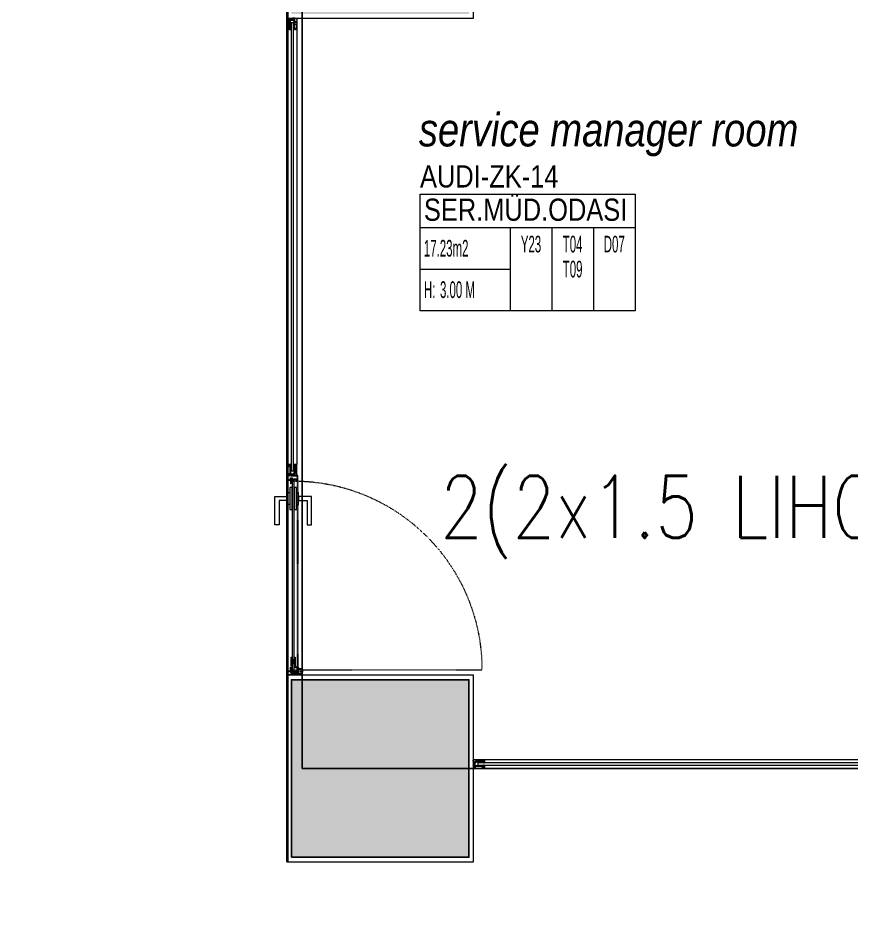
# Model space of a CAD drawing. Extents: x -2749 to 23780, y -1311 to 8245.
# Drawn here: x 3159.5 to 3534.9, y 2331 to 2743 of the extents above; entities that cross this region are included whole.
import ezdxf
from ezdxf.enums import TextEntityAlignment as Align

# ---------------------------------------------------------------- set-up
doc = ezdxf.new("R2010")
doc.units = 0
doc.header["$MEASUREMENT"] = 0
doc.linetypes.add('DASHDOT', pattern=[25.4, 12.7, -6.35, 0, -6.35])
doc.linetypes.add('DOT2', pattern=[0.125, 0, -0.125])
doc.layers.get('0').update_dxf_attribs({"color": 9, "lineweight": 9})
for name, color, linetype, lineweight in [('0 @ 1', 9, 'Continuous', 9), ('01', 9, 'Continuous', 9), ('06C', 9, 'Continuous', 9), ('06D', 9, 'Continuous', 9), ('07K', 9, 'Continuous', 9), ('10', 9, 'Continuous', 9), ('14', 9, 'Continuous', 9), ('15', 9, 'Continuous', 9), ('20', 9, 'DOT2', 9), ('21', 9, 'Continuous', 9), ('30', 251, 'Continuous', 9), ('35', 9, 'Continuous', 9), ('40', 9, 'Continuous', 9), ('40B', 9, 'Continuous', 9), ('E-YAZI', 7, 'Continuous', 30), ('KOLON', 251, 'Continuous', 9), ('TARAMA', 251, 'Continuous', 13)]:
    doc.layers.add(name, color=color, linetype=linetype, lineweight=lineweight)
doc.styles.add('Arial', font='arial.ttf', dxfattribs={"height": 2.5})
doc.styles.add('E-YAZI', font='txttw.shx')
doc.styles.add('MuuM_TEXT-ITALIC', font='ARIALNI.TTF')
doc.styles.add('MuuM_TEXT-STANDART', font='ARIALN.TTF')
pattern_1 = [(225, (-604.72494, -2171.82614), (-0.0883883476, 0.0883883476), []), (135, (-604.72494, -2171.82614), (0.0883883476, 0.0883883476), [])]

# ---------------------------------------------------------------- blocks, each defined once
blk = doc.blocks.new('p-kolon_80x80')
blk.add_lwpolyline([(-40, -40), (40, -40), (40, 40), (-40, 40)], close=True)
blk = doc.blocks.new('0_roomno2')
blk.add_lwpolyline([(19.375, -10.5), (0, -10.5), (0, 0), (19.375, 0)], close=True)
for points in [[(0, -3), (19.375, -3)], [(8.125, -3), (8.125, -10.5)], [(11.875, -3), (11.875, -10.5)], [(15.625, -3), (15.625, -10.5)], [(0, -6.75), (8.125, -6.75)]]:
    blk.add_lwpolyline(points)
at = {"style": 'MuuM_TEXT-STANDART', "width": 0.6}
blk.add_text('H:', height=1.5, dxfattribs=at).set_placement((0.35, -8.608), align=Align.MIDDLE_LEFT)
at = {"style": 'Arial'}
blk.add_attdef('ODANO', (0, 1.17), '', height=2, dxfattribs=at)
blk.add_attdef('MEKANADI', text='', height=2, dxfattribs=at).set_placement((0.35, -3), align=Align.BOTTOM_LEFT)
at = {"style": 'MuuM_TEXT-STANDART', "width": 0.6}
for tag, p in [('M2', (0.35, -4.875)), ('TEMIZTAVANYUKSEKLIGI', (1.8, -8.608))]:
    blk.add_attdef(tag, text='', height=1.5, dxfattribs=at).set_placement(p, align=Align.MIDDLE_LEFT)
for tag, p in [('YER01', (10, -4.5)), ('TAVAN01', (13.75, -4.5)), ('DUVAR01', (17.5, -4.5)), ('YER02', (10, -6.75)), ('TAVAN02', (13.75, -6.75)), ('DUVAR02', (17.5, -6.75)), ('YER03', (10, -9)), ('TAVAN03', (13.75, -9)), ('DUVAR03', (17.5, -9))]:
    blk.add_attdef(tag, text='', height=1.5, dxfattribs=at).set_placement(p, align=Align.MIDDLE_CENTER)
blk = doc.blocks.new('g-kapı kolu-p')
for points in [[(11.85, 8.21), (-0.95, 8.21), (-0.95, 2.41), (0.95, 2.41), (0.95, 6.31), (11.85, 6.31), (11.85, 8.21)], [(11.85, -8.21), (-0.95, -8.21), (-0.95, -2.41), (0.95, -2.41), (0.95, -6.31), (11.85, -6.31), (11.85, -8.21)]]:
    blk.add_lwpolyline(points)
for points in [[(-5, 0.5), (5, 0.5), (5, 1.5), (-5, 1.5)], [(-2.65, 1.5), (2.65, 1.5), (2.65, 2.41), (-2.65, 2.41)], [(-5, -1.5), (5, -1.5), (5, -0.5), (-5, -0.5)], [(-2.65, -1.5), (2.65, -1.5), (2.65, -2.41), (-2.65, -2.41)]]:
    blk.add_lwpolyline(points, close=True)
blk = doc.blocks.new('k-cambölme-kapı-p')
at = {"layer": '10'}
h = blk.add_hatch(dxfattribs=at)
h.set_pattern_fill('NET', color=256, angle=135, style=0)
h.set_pattern_definition([(135, (3753.7029, 560.85184), (-0.0883883476, -0.0883883476), []), (225, (3753.7029, 560.85184), (0.0883883476, -0.0883883476), [])])
h.paths.add_polyline_path([(2.08, -0.06), (2.08, 0.02), (2.07, 0.04), (2.05, 0.07), (2.01, 0.09), (1.98, 0.1), (1.97, 0.1), (1.97, -0.29), (1.94, -0.29), (1.94, -0.43), (1.88, -0.49), (1.67, -0.49), (1.82, -0.29), (1.73, -0.29), (1.53, -0.5), (1.44, -0.5), (1.62, -0.32), (1.62, -0.29), (1.51, -0.29), (1.34, -0.42), (1.32, -0.44), (1.3, -0.48), (1.29, -0.51), (1.26, -0.57), (1.26, -0.31), (1.32, -0.29), (1.23, -0.29), (1.23, -0.53), (1.23, -0.59), (1.24, -0.62), (1.26, -0.64), (3.47, -0.64), (3.47, -0.58), (3.38, -0.35), (3.38, -0.3), (3.42, -0.25), (3.42, -0.2), (3.38, -0.16), (2.73, -0.16), (2.74, -0.2), (2.91, -0.2, -1), (2.91, -0.25)])
h.paths.add_polyline_path([(2.05, -0.18), (2.05, -0.21), (2.08, -0.23), (2.11, -0.24), (2.15, -0.25), (2.95, -0.27), (2.92, -0.29), (2.55, -0.29), (2.54, -0.31), (2.52, -0.33), (2.5, -0.34), (2.48, -0.34), (2.46, -0.34), (2.44, -0.32), (2.42, -0.3), (2.08, -0.3), (1.99, -0.11), (1.99, -0.07), (2.05, -0.07)], flags=16)
h.paths.add_polyline_path([(2.41, -0.34), (2.51, -0.5), (2.08, -0.5), (2.08, -0.34)], flags=16)
h.paths.add_polyline_path([(2.55, -0.33), (2.89, -0.33), (2.94, -0.33), (3.28, -0.34, 0.166992), (3.34, -0.55), (2.72, -0.55), (2.55, -0.36)], flags=16)
h.paths.add_polyline_path([(3.02, -0.22), (3.02, -0.2), (3.33, -0.2, 0.10606), (3.29, -0.33), (3.01, -0.27)], flags=16)
h = blk.add_hatch(dxfattribs=at)
h.set_pattern_fill('NET', color=256, angle=135, style=0)
h.set_pattern_definition([(45, (474.94443, 2280.71206), (0.0883883476, -0.0883883476), []), (315, (474.94443, 2280.71206), (-0.0883883476, -0.0883883476), [])])
h.paths.add_polyline_path([(87.27, -0.16), (87.26, -0.2), (87.09, -0.2, 1), (87.09, -0.25), (87.92, -0.25), (87.92, -0.01), (87.93, 0.03), (87.96, 0.05), (88, 0.07), (88.03, 0.07), (88.03, -0.29), (88.06, -0.29), (88.06, -0.43), (88.12, -0.49), (88.33, -0.49), (88.18, -0.29), (88.27, -0.29), (88.47, -0.5), (88.56, -0.5), (88.38, -0.32), (88.38, -0.29), (88.49, -0.29), (88.66, -0.42), (88.68, -0.44), (88.7, -0.48), (88.71, -0.51), (88.74, -0.57), (88.74, -0.31), (88.68, -0.29), (88.77, -0.29), (88.77, -0.53), (88.77, -0.59), (88.76, -0.62), (88.74, -0.64), (86.53, -0.64), (86.53, -0.58), (86.62, -0.35), (86.62, -0.3), (86.58, -0.25), (86.58, -0.2), (86.62, -0.16)])
h.paths.add_polyline_path([(87.28, -0.55), (87.45, -0.36), (87.45, -0.33), (87.11, -0.33), (87.06, -0.33), (87.03, -0.31), (86.99, -0.27), (86.98, -0.22), (86.98, -0.2), (86.67, -0.2, -0.292264), (86.66, -0.55)], flags=16)
h.paths.add_polyline_path([(87.48, -0.51), (87.59, -0.51), (87.53, -0.43)], flags=16)
h.paths.add_polyline_path([(87.56, -0.4), (87.69, -0.5), (87.92, -0.5), (87.92, -0.34), (87.59, -0.34)], flags=16)
h.paths.add_polyline_path([(87.62, -0.53), (87.71, -0.62), (87.71, -0.53)], flags=16)
at = {"layer": '10', "linetype": 'DASHDOT', "ltscale": 0.05}
for points in [[(1.71, 2.14), (1.71, 4.9)], [(3.22, 3.63), (0.2, 3.63)], [(6.13, 1.44), (6.13, -0.55)]]:
    blk.add_lwpolyline(points, dxfattribs=at)
at = {"layer": '10'}
for points in [[(1.97, -0.29), (1.97, 2.13), (2.05, 2.13), (2.05, 2.28, 0.414214), (1.89, 2.44), (0.08, 2.44, 0.414214), (0, 2.36), (0, -2.36, 0.414214), (0.08, -2.44), (2.05, -2.44), (2.05, -2.25), (2.05, -2.23), (2.05, -2.23), (2.05, -2.23), (2.05, -2.23), (2.05, -2.23), (2.05, -0.89)], [(88.03, -0.29), (88.03, 2.13), (87.95, 2.13), (87.95, 2.28, -0.414214), (88.11, 2.44), (89.92, 2.44, -0.414214), (90, 2.36), (90, -2.36, -0.414214), (89.92, -2.44), (87.95, -2.44), (87.95, -2.25), (87.95, -2.23), (87.95, -2.23), (87.95, -2.23), (87.95, -2.23), (87.95, -2.23), (87.95, -0.89)], [(1.51, -0.29), (1.34, -0.42), (1.32, -0.44), (1.3, -0.48), (1.29, -0.51), (1.26, -0.57), (1.26, -0.31), (1.32, -0.29), (1.23, -0.29), (1.23, -0.53), (1.23, -0.59), (1.24, -0.62), (1.26, -0.64), (3.47, -0.64), (3.47, -0.58), (3.38, -0.35), (3.38, -0.3), (3.42, -0.25), (3.42, -0.2), (3.38, -0.16), (2.73, -0.16), (2.74, -0.2), (2.91, -0.2, -1), (2.91, -0.25, -1)], [(88.49, -0.29), (88.66, -0.42), (88.68, -0.44), (88.7, -0.48), (88.71, -0.51), (88.74, -0.57), (88.74, -0.31), (88.68, -0.29), (88.77, -0.29), (88.77, -0.53), (88.77, -0.59), (88.76, -0.62), (88.74, -0.64), (86.53, -0.64), (86.53, -0.58), (86.62, -0.35), (86.62, -0.3), (86.58, -0.25), (86.58, -0.2), (86.62, -0.16), (87.27, -0.16), (87.26, -0.2), (87.09, -0.2, 1), (87.09, -0.25, 1)], [(86.66, -0.55), (87.28, -0.55), (87.45, -0.36), (87.45, -0.33), (87.11, -0.33), (87.06, -0.33), (87.03, -0.31), (86.99, -0.27), (86.98, -0.22), (86.98, -0.2), (86.67, -0.2, 1)]]:
    blk.add_lwpolyline(points, format="xyb", dxfattribs=at)
for points in [[(1.82, 2.27), (0.16, 2.27), (0.16, 2.03), (0.38, 2.03), (0.38, 1.92), (0.22, 1.92), (0.22, 1.16), (0.35, 1.16), (0.35, -0.41), (0.22, -0.41), (0.22, -1.23), (0.36, -1.23), (0.36, -1.38), (0.16, -1.38), (0.16, -2.24), (1.82, -2.24), (1.82, -1.72), (1.62, -1.72), (1.62, -1.58), (1.82, -1.58), (1.82, -1.37), (1.61, -1.37), (1.61, -1.24), (1.74, -1.24), (1.74, -0.85), (1.06, -0.85), (1.06, -0.13), (1.5, -0.13), (1.5, 1.92), (1.57, 2.03), (1.82, 2.03), (1.82, 2.27)], [(0.69, 3.63), (0.69, 2.44)], [(0.69, 2.27), (0.69, -0.24), (1.06, -0.24)], [(1.06, 2.44), (1.06, 2.86)], [(1.06, -0.13), (1.06, 2.27)], [(1.5, 1.92), (1.06, 1.92)], [(1.17, 1.92), (1.17, -0.13)], [(2.91, -0.25), (2.08, -0.06), (2.08, 0.02), (2.07, 0.04), (2.05, 0.07), (2.01, 0.09), (1.98, 0.1), (1.97, 0.1)], [(3.84, 0.88), (2.63, 3.22)], [(4.07, 1.27), (2.67, 3.99)], [(8.14, 0.88), (8.14, 1.27), (4.07, 1.27)], [(5.3, 0.88), (5.3, -0.16)], [(5.5, 1.27), (5.77, 0.97), (5.77, 0.88)], [(5.59, 0.88), (5.59, -0.16)], [(6.76, 1.27), (6.49, 0.97), (6.49, 0.88)], [(6.67, 0.88), (6.67, -0.16)], [(6.96, 0.88), (6.96, -0.16)], [(87.09, -0.25), (87.92, -0.25), (87.92, -0.01), (87.93, 0.03), (87.96, 0.05), (88, 0.07), (88.03, 0.07)], [(88.18, 2.27), (89.84, 2.27), (89.84, 2.03), (89.62, 2.03), (89.62, 1.92), (89.78, 1.92), (89.78, 1.16), (89.65, 1.16), (89.65, -0.41), (89.78, -0.41), (89.78, -1.23), (89.64, -1.23), (89.64, -1.38), (89.84, -1.38), (89.84, -2.24), (88.18, -2.24), (88.18, -1.72), (88.38, -1.72), (88.38, -1.58), (88.18, -1.58), (88.18, -1.37), (88.39, -1.37), (88.39, -1.24), (88.26, -1.24), (88.26, -0.85), (88.94, -0.85), (88.94, -0.13), (88.5, -0.13), (88.5, 1.92), (88.43, 2.03), (88.18, 2.03), (88.18, 2.27)], [(2.05, -0.89), (3.59, -0.89), (3.59, -0.64), (1.23, -0.64), (1.23, -0.29), (1.97, -0.29)], [(1.62, -0.29), (1.62, -0.32), (1.44, -0.5), (1.53, -0.5), (1.73, -0.29)], [(1.82, -0.29), (1.67, -0.49), (1.88, -0.49), (1.94, -0.43), (1.94, -0.29)], [(3.34, -0.55), (2.72, -0.55), (2.55, -0.36), (2.55, -0.33), (2.89, -0.33), (2.94, -0.33)], [(3.28, -0.34), (3.28, -0.34), (2.94, -0.33)], [(3.01, -0.27), (3.02, -0.22), (3.02, -0.2), (3.33, -0.2)], [(3.01, -0.27), (3.29, -0.33), (3.29, -0.33)], [(4.06, -0.16), (4.06, -0.55), (8.14, -0.55)], [(8.14, -0.55), (8.14, -0.16)], [(87.95, -0.89), (86.41, -0.89), (86.41, -0.64), (88.77, -0.64), (88.77, -0.29), (88.03, -0.29)], [(87.59, -0.51), (87.53, -0.43), (87.48, -0.51), (87.59, -0.51)], [(88.18, -0.29), (88.33, -0.49), (88.12, -0.49), (88.06, -0.43), (88.06, -0.29)], [(88.38, -0.29), (88.38, -0.32), (88.56, -0.5), (88.47, -0.5), (88.27, -0.29)]]:
    blk.add_lwpolyline(points, dxfattribs=at)
for points in [[(1.99, -0.07), (2.05, -0.07), (2.05, -0.18), (2.05, -0.21), (2.08, -0.23), (2.11, -0.24), (2.15, -0.25), (2.95, -0.27), (2.92, -0.29), (2.55, -0.29), (2.54, -0.31), (2.52, -0.33), (2.5, -0.34), (2.48, -0.34), (2.46, -0.34), (2.44, -0.32), (2.42, -0.3), (2.08, -0.3), (1.99, -0.11)], [(2.08, -0.5), (2.08, -0.34), (2.41, -0.34), (2.51, -0.5), (2.51, -0.5)], [(87.92, -0.5), (87.92, -0.34), (87.59, -0.34), (87.56, -0.4), (87.69, -0.5)], [(87.62, -0.53), (87.71, -0.53), (87.71, -0.62)]]:
    blk.add_lwpolyline(points, close=True, dxfattribs=at)
blk.add_circle((1.71, 3.65), 1.02, dxfattribs=at)
for centre, start, end in [((3.6, -0.37), 176.143, 214.0649), ((3.6, -0.37), 148.8979, 173.1144), ((86.4, -0.37), 325.9351, 31.1021)]:
    blk.add_arc(centre, 0.322, start, end, dxfattribs=at)
at = {"layer": '15', "linetype": 'DOT2'}
blk.add_lwpolyline([(2.48, 0.36), (2.48, 85.36)], dxfattribs=at)
at = {"layer": '15'}
blk.add_lwpolyline([(2.58, 0.88), (87.42, 0.88), (87.52, 0.78), (87.52, -0.05), (87.42, -0.16), (2.58, -0.16), (2.58, -0.16), (2.48, -0.05), (2.48, 0.78), (2.58, 0.88)], dxfattribs=at)
at = {"layer": '15', "linetype": 'DOT2'}
blk.add_arc((2.48, 0.36), 85.04, 0, 90, dxfattribs=at)
at = {"layer": '20'}
for p, q in [((87.95, 2.43), (2.05, 2.43)), ((87.95, 2.13), (2.05, 2.13)), ((87.95, -2.23), (2.05, -2.23)), ((87.95, -2.44), (2.05, -2.44))]:
    blk.add_line(p, q, dxfattribs=at)
at = {"layer": '06C', "xscale": -1}
blk.add_blockref('g-kapı kolu-p', (79.64, 0.38), dxfattribs=at)
blk = doc.blocks.new('p-strahle-alüminyumdoğramaprofili')
at = {"layer": '10'}
h = blk.add_hatch(dxfattribs=at)
h.set_pattern_fill('NET', color=256, angle=315, style=0)
h.set_pattern_definition(pattern_1)
h.paths.add_polyline_path([(-4.62, 2.65), (-4.68, 2.65), (-4.72, 2.75), (-4.72, 2.8), (-4.69, 2.8), (-4.69, 2.92), (-4.98, 2.92), (-4.98, 2.8), (-4.95, 2.8), (-4.99, 2.65), (-5.08, 2.66), (-5.25, 2.28), (-5.14, 2.28), (-5.14, 2.33), (-4.98, 2.52, 0.2599), (-4.9, 2.28), (-4.66, 2.28, 0.382682)])
h.paths.add_polyline_path([(-4.86, 2.52), (-4.67, 2.52, -2.16717)], flags=16)
h = blk.add_hatch(dxfattribs=at)
h.set_pattern_fill('NET', color=256, angle=315, style=0)
h.set_pattern_definition(pattern_1)
h.paths.add_polyline_path([(-4.62, 0.88), (-4.68, 0.88), (-4.72, 0.77), (-4.72, 0.73), (-4.69, 0.73), (-4.69, 0.6), (-4.98, 0.6), (-4.98, 0.73), (-4.95, 0.73), (-4.99, 0.88), (-5.08, 0.87), (-5.25, 1.24), (-5.14, 1.24), (-5.14, 1.2), (-4.98, 1.01, -0.2599), (-4.9, 1.24), (-4.66, 1.24, -0.382682)])
h.paths.add_polyline_path([(-4.86, 1), (-4.67, 1, 2.16717)], flags=16)
h = blk.add_hatch(dxfattribs=at)
h.set_pattern_fill('NET', color=256, angle=315, style=0)
h.set_pattern_definition([(225, (-608.45214, -2173.53612), (-0.0883883476, 0.0883883476), []), (135, (-608.45214, -2173.53612), (0.0883883476, 0.0883883476), [])])
h.paths.add_polyline_path([(-3.45, 2.28), (-3.45, 2.57), (-4.49, 2.57), (-4.49, 2.28)])
h = blk.add_hatch(dxfattribs=at)
h.set_pattern_fill('NET', color=256, angle=315, style=0)
h.set_pattern_definition([(225, (-608.45214, -2180.04526), (-0.0883883476, 0.0883883476), []), (135, (-608.45214, -2180.04526), (0.0883883476, 0.0883883476), [])])
h.paths.add_polyline_path([(-3.45, 0.93), (-3.45, 1.24), (-4.49, 1.24), (-4.49, 0.93)])
h = blk.add_hatch(dxfattribs=at)
h.set_pattern_fill('NET', color=256, angle=315, style=0)
h.set_pattern_definition([(225, (-629.50454, -2177.58922), (-0.0883883476, 0.0883883476), []), (135, (-629.50454, -2177.58922), (0.0883883476, 0.0883883476), [])])
h.paths.add_polyline_path([(0, 0.68), (0, 1.75), (-0.18, 1.75), (-0.18, 0.68)])
for points in [[(-5.08, 2.66), (-5.25, 2.28)], [(-5.09, 0.88), (-5.25, 1.24)], [(-4.98, 2.52), (-5.14, 2.33), (-5.14, 2.28)], [(-4.98, 1.01), (-5.14, 1.2), (-5.14, 1.24)], [(-4.92, 3.6), (-4.92, 3.16), (-4.61, 3.16), (-4.61, 2.87), (-4.52, 2.87), (-4.62, 2.65), (-4.68, 2.65), (-4.72, 2.75), (-4.72, 2.8), (-4.69, 2.8), (-4.69, 3.05), (-4.98, 3.05), (-4.98, 2.8), (-4.95, 2.8), (-4.99, 2.65), (-5.08, 2.66), (-5.07, 3.76), (-0.11, 3.76)], [(-4.69, 2.92), (-4.98, 2.92)], [(-4.71, 0.6), (-4.98, 0.6)], [(-2.83, 0.2), (-2.67, 0.2), (-2.67, -0.04), (-4.87, -0.04), (-4.87, 0.19), (-4.57, 0.19), (-4.57, 0.73), (-2.67, 0.73)], [(-4.52, 2.87), (-4.49, 2.87), (-4.49, 2.26)], [(-4.49, 0.93), (-4.49, 0.93), (-4.49, 1.26)], [(-3.45, 2.26), (-3.45, 2.57)], [(-3.45, 1.26), (-3.45, 0.93)], [(-2.08, 0.93), (-2.08, 2.57)], [(-0.18, 0.68), (0, 0.68), (0, 1.75)], [(-0.18, 1.75), (0, 1.75)]]:
    blk.add_lwpolyline(points, dxfattribs=at)
for points in [[(-0.18, 2.74), (-0.18, 2.21), (0, 2.21), (0, 2.08), (-0.18, 2.08), (-0.18, 0.43), (0, 0.43), (0, 0), (-0.12, 0), (-0.12, -0.24), (-5.09, -0.24), (-5.09, 0.88), (-4.98, 0.88), (-4.94, 0.7), (-4.99, 0.7), (-4.99, 0.33), (-4.71, 0.33), (-4.71, 0.88), (-4.56, 0.88), (-4.52, 0.93), (-1.28, 0.93), (-1.2, 1.22), (-0.9, 1.22), (-0.9, 0.62), (-0.58, 0.62), (-0.58, 2.74)], [(-2.03, 0.78), (-1.35, 0.78), (-1.35, 0.08), (-1.28, 0.04), (-1.28, -0.04), (-2.09, -0.04), (-2.09, 0.1), (-2.03, 0.15)]]:
    blk.add_lwpolyline(points, close=True, dxfattribs=at)
for points in [[(-0.57, 3.26), (-0.57, 3.62), (-4.89, 3.62), (-4.89, 3.65, 0.561743), (-4.97, 3.66, 0.595966), (-4.92, 3.6, -2.204878)], [(-4.67, 2.52), (-4.86, 2.52, 1)], [(-4.67, 1), (-4.86, 1, -1)], [(-4.61, 2.87), (-4.49, 3.45, -0.833203), (-4.18, 3.44, -0.447088)], [(-4.49, 2.57), (-1.23, 2.57, -0.414214), (-0.9, 2.25), (-0.9, 1.22)], [(-4.18, 3.44), (-4.18, 2.99, 0.414214), (-4.07, 2.89), (-0.82, 2.89), (-0.82, 3.62)], [(-2.67, 0.73), (-2.67, 0.32), (-2.83, 0.32, 1), (-2.83, 0.2, -1)], [(-0.11, 3.76), (-0.11, 3.62), (-0.45, 3.62), (-0.45, 3.14, -1), (-0.66, 3.14)], [(-0.66, 3.14, -0.305404), (-0.57, 3.26, -5.773092)]]:
    blk.add_lwpolyline(points, format="xyb", dxfattribs=at)
for centre, radius, start, end in [((-4.73, 2.47), 0.253, 168.6676, 234.1258), ((-4.73, 1.06), 0.253, 125.8742, 191.3324), ((-4.77, 2.44), 0.125, 139.5402, 40.4598), ((-4.77, 1.08), 0.125, 319.5402, 220.4598), ((-4.84, 2.48), 0.273, 305.9738, 36.4289), ((-4.84, 1.04), 0.273, 323.5711, 54.0262)]:
    blk.add_arc(centre, radius, start, end, dxfattribs=at)
blk = doc.blocks.new('*U288')
at = {"layer": '06D'}
for points in [[(4.95, 4), (200.93, 4)], [(4.95, 0), (200.91, 0)]]:
    blk.add_lwpolyline(points, dxfattribs=at)
at = {"layer": '15'}
for points in [[(1.96, 2.5), (203.92, 2.5)], [(203.92, 1.5), (1.96, 1.5)]]:
    blk.add_lwpolyline(points, dxfattribs=at)
at = {"layer": '0 @ 1', "linetype": 'Continuous', "xscale": -1}
blk.add_blockref('p-strahle-alüminyumdoğramaprofili', (-0.12, 0.24), dxfattribs=at)
at = {"layer": '0 @ 1', "linetype": 'Continuous'}
blk.add_blockref('p-strahle-alüminyumdoğramaprofili', (206, 0.24), dxfattribs=at)
blk = doc.blocks.new('*U301')
at = {"layer": '06D'}
for points in [[(4.95, 4), (331, 4)], [(4.95, 0), (330.99, 0)]]:
    blk.add_lwpolyline(points, dxfattribs=at)
at = {"layer": '15'}
for points in [[(1.96, 2.5), (333.99, 2.5)], [(333.99, 1.5), (1.96, 1.5)]]:
    blk.add_lwpolyline(points, dxfattribs=at)
at = {"layer": '0 @ 1', "linetype": 'Continuous', "xscale": -1}
blk.add_blockref('p-strahle-alüminyumdoğramaprofili', (-0.12, 0.24), dxfattribs=at)
at = {"layer": '0 @ 1', "linetype": 'Continuous'}
blk.add_blockref('p-strahle-alüminyumdoğramaprofili', (336.07, 0.24), dxfattribs=at)
blk = doc.blocks.new('p-zemin kat')
at = {"layer": '14'}
blk.add_lwpolyline([(3280.5, 2363), (3364.5, 2363), (3364.5, 2447), (3280.5, 2447)], close=True, dxfattribs=at)
at = {"layer": '40'}
blk.add_lwpolyline([(3980.5, 2405), (3364.5, 2405), (3364.5, 2447), (3280.5, 2447), (3280.5, 2743), (3364.5, 2743), (3364.5, 2803), (3980.5, 2803)], close=True, dxfattribs=at)
at = {"layer": '40B'}
blk.add_lwpolyline([(1935.27, 740.05, -0.306949), (4278.59, 2070.68, 0.001238), (4287.87, 2185.72, -0.024009), (4527.5, 2155.06), (4532.5, 2153.27), (4532.5, 2372.5), (4200, 2372.5), (3990, 2372.5), (3990, 2405), (3287.33, 2405), (3287.33, 2825), (2222.5, 2825)], format="xyb", dxfattribs=at)
blk.add_lwpolyline([(3697.5, 2405), (3697.5, 2825), (3287.33, 2825), (3287.33, 2405)], close=True, dxfattribs=at)
at = {"linetype": 'Continuous', "xscale": -1}
for name, p, rotation in [('*U288', (3284.92, 2742.88), 90), ('*U301', (3364.51, 2409), 180)]:
    blk.add_blockref(name, p, dxfattribs=dict(at, rotation=rotation))
at = {"layer": '01'}
blk.add_blockref('p-kolon_80x80', (3322.5, 2405), dxfattribs=at)
at = {"layer": '07K', "xscale": -1, "rotation": 270}
blk.add_blockref('k-cambölme-kapı-p', (3282.94, 2447), dxfattribs=at)
at = {"layer": '21'}
ref = blk.add_blockref('0_roomno2', (3340.44, 2663.76), dxfattribs=dict(at, xscale=5, yscale=5, zscale=5))
ref.add_attrib('ODANO', 'AUDI-ZK-14', dxfattribs={"layer": '0', "height": 10, "style": 'MuuM_TEXT-STANDART'}).set_placement((3340.44, 2663.76), align=Align.BOTTOM_LEFT)
ref.add_attrib('MEKANADI', 'SER.MÜD.ODASI', dxfattribs={"layer": '0', "height": 10, "style": 'MuuM_TEXT-STANDART'}).set_placement((3342.19, 2648.76), align=Align.BOTTOM_LEFT)
ref.add_attrib('M2', '17.23m2', dxfattribs={"layer": '0', "height": 7.5, "style": 'MuuM_TEXT-STANDART', "width": 0.6}).set_placement((3342.19, 2639.38), align=Align.MIDDLE_LEFT)
ref.add_attrib('TEMIZTAVANYUKSEKLIGI', '3.00 M', dxfattribs={"layer": '0', "height": 7.5, "style": 'MuuM_TEXT-STANDART', "width": 0.6}).set_placement((3349.44, 2620.72), align=Align.MIDDLE_LEFT)
ref.add_attrib('YER01', 'Y23', dxfattribs={"layer": '0', "height": 7.5, "style": 'MuuM_TEXT-STANDART', "width": 0.6}).set_placement((3390.44, 2641.26), align=Align.MIDDLE_CENTER)
ref.add_attrib('TAVAN01', 'T04', dxfattribs={"layer": '0', "height": 7.5, "style": 'MuuM_TEXT-STANDART', "width": 0.6}).set_placement((3409.19, 2641.26), align=Align.MIDDLE_CENTER)
ref.add_attrib('DUVAR01', 'D07', dxfattribs={"layer": '0', "height": 7.5, "style": 'MuuM_TEXT-STANDART', "width": 0.6}).set_placement((3427.94, 2641.26), align=Align.MIDDLE_CENTER)
ref.add_attrib('TAVAN02', 'T09', dxfattribs={"layer": '0', "height": 7.5, "style": 'MuuM_TEXT-STANDART', "width": 0.6}).set_placement((3409.19, 2630.01), align=Align.MIDDLE_CENTER)
at = {"layer": '40', "insert": (3425.4, 2690.52), "char_height": 15, "width": 335.6561, "attachment_point": 5, "style": 'MuuM_TEXT-ITALIC'}
blk.add_mtext('service manager room', dxfattribs=at)

msp = doc.modelspace()

# ---------------------------------------------------------------- hatches: boundary and pattern name
at = {"layer": 'TARAMA', "linetype": 'ByBlock', "lineweight": -3}
h = msp.add_hatch(dxfattribs=at)
h.set_pattern_fill('ANSI36', color=256, scale=2, style=0)
h.set_pattern_definition([(45, (4746.007, 395.342), (3.367596, 12.347852), [15.875, -3.175, 0, -3.175])])
h.paths.add_polyline_path([(4762.5, 425), (4682.5, 425), (4682.5, 345), (4762.5, 345)])
h.paths.add_polyline_path([(1262.5, 425), (1182.5, 425), (1182.5, 345), (1262.5, 345)])
h.paths.add_polyline_path([(1962.5, 345), (1962.5, 425), (1882.5, 425), (1882.5, 345)])
h.paths.add_polyline_path([(2662.5, 425), (2582.5, 425), (2582.5, 345), (2662.5, 345)])
h.paths.add_polyline_path([(3282.5, 425), (3282.5, 345), (3362.5, 345), (3362.5, 425)])
h.paths.add_polyline_path([(4062.5, 425), (3982.5, 425), (3982.5, 345), (4062.5, 345)])
h.paths.add_polyline_path([(4782.5, 2785), (4782.5, 2365), (4732.5, 2365), (4732.5, 2475), (4302.5, 2475), (4302.5, 2515), (4732.5, 2515), (4732.5, 2785), (4302.5, 2785), (4302.5, 2825), (4782.5, 2825)])
h.paths.add_polyline_path([(1757.5, 2515), (1757.5, 2430), (1962.5, 2430), (1962.5, 2390), (1747.5, 2390), (1717.5, 2390), (1717.5, 2475), (1212.5, 2475), (1212.5, 2390), (1162.5, 2390), (1162.5, 2825), (1962.5, 2825), (1962.5, 2785), (1212.5, 2785), (1212.5, 2515)])
h.paths.add_polyline_path([(1882.5, 1945), (1962.5, 1945), (1962.5, 2025), (1882.5, 2025)])
h.paths.add_polyline_path([(1182.5, 1945), (1262.5, 1945), (1262.5, 2025), (1182.5, 2025)])
h.paths.add_polyline_path([(3982.5, 2365), (4062.5, 2365), (4062.5, 2445), (3982.5, 2445)])
h.paths.add_polyline_path([(3282.5, 2365), (3362.5, 2365), (3362.5, 2445), (3282.5, 2445)])
h.paths.add_polyline_path([(2582.5, 2365), (2662.5, 2365), (2662.5, 2445), (2582.5, 2445)])
h.paths.add_polyline_path([(3982.5, 2745), (4062.5, 2745), (4062.5, 2825), (3982.5, 2825)])
h.paths.add_polyline_path([(2582.5, 2745), (2662.5, 2745), (2662.5, 2825), (2582.5, 2825)])
h.paths.add_polyline_path([(3282.5, 2745), (3362.5, 2745), (3362.5, 2825), (3282.5, 2825)])
h.paths.add_polyline_path([(1882.5, 3805), (1962.5, 3805), (1962.5, 3885), (1882.5, 3885)])
h.paths.add_polyline_path([(1182.5, 3805), (1262.5, 3805), (1262.5, 3885), (1182.5, 3885)])

# ---------------------------------------------------------------- linework, layer by layer
at = {"layer": '06D'}
msp.add_lwpolyline([(3369.46, 2409), (3717.54, 2409)], dxfattribs=at)
at = {"layer": '30'}
msp.add_lwpolyline([(2407.82, 2803), (2580.5, 2803), (2580.5, 2743), (2664.5, 2743), (2664.5, 2803), (3280.5, 2803), (3280.5, 2740.5), (3280.5, 2740.5), (3280.5, 2803), (3280.92, 2803), (3280.92, 2363), (3364.5, 2363), (3364.5, 2405.04), (3980.5, 2405), (3980.5, 2363), (4527.5, 2363), (4527.5, 2260.54)], dxfattribs=at)
for points in [[(3280.92, 2743), (3364.5, 2743), (3364.5, 2803), (3692.5, 2803), (3692.5, 2405.03), (3364.5, 2405.04), (3364.5, 2447), (3280.92, 2447)], [(3280.5, 2447.08), (3280.5, 2447.08), (3280.5, 2363), (3280.5, 2363)]]:
    msp.add_lwpolyline(points, close=True, dxfattribs=at)
at = {"layer": '35'}
for points in [[(3280.5, 2447), (3280.5, 2743)], [(3980.5, 2405), (3364.5, 2405)]]:
    msp.add_lwpolyline(points, dxfattribs=at)
at = {"layer": 'KOLON', "color": 3, "linetype": 'Continuous', "lineweight": -3}
msp.add_lwpolyline([(3282.5, 2365), (3362.5, 2365), (3362.5, 2445), (3282.5, 2445)], close=True, dxfattribs=at)

# ---------------------------------------------------------------- block references
msp.add_blockref('p-zemin kat', (0, 0))

# ---------------------------------------------------------------- texts
at = {"layer": 'E-YAZI', "color": 3, "style": 'E-YAZI', "width": 0.8}
msp.add_text('2(2x1.5 LIHCH-Fe180/PH90)', height=28, dxfattribs=at).set_placement((3349.5, 2508.85))

doc.saveas('drawing.dxf')
